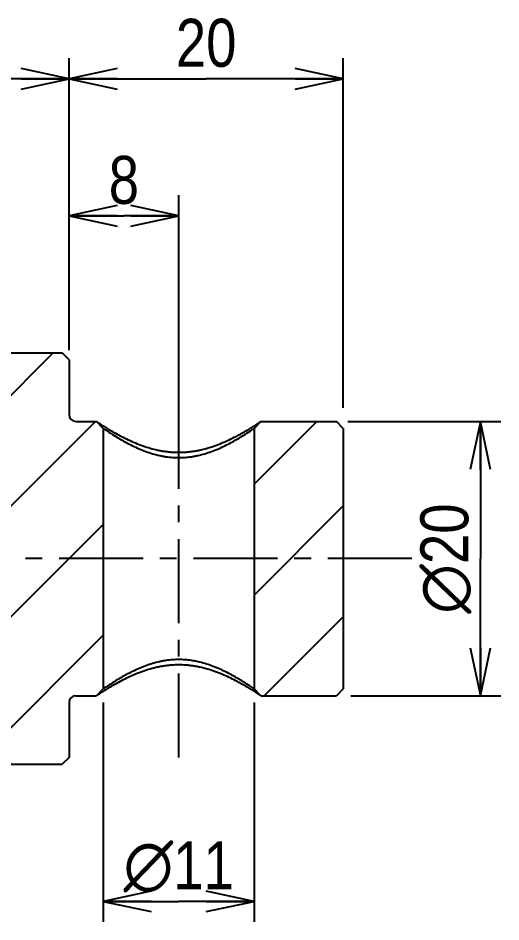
# Model space of a CAD drawing. Header units: millimetres. Extents: x 0 to 297, y 0 to 210.
# Drawn here: x 103.1 to 138.3, y 109.6 to 175.5 of the extents above; entities that cross this region are included whole.
import ezdxf

# ---------------------------------------------------------------- set-up
doc = ezdxf.new("R2010")
doc.units = ezdxf.units.MM
doc.header["$LTSCALE"] = 16.335
doc.linetypes.add('CENTER', pattern=[0.6, 0.375, -0.075, 0.075, -0.075])
doc.layers.get('0').update_dxf_attribs({"linetype": 'CONTINUOUS'})
doc.layers.add('02___PRT_ALL_AXES', color=7, linetype='CONTINUOUS')
doc.styles.get("Standard").update_dxf_attribs({"font": 'txt', "width": 0.85})
doc.styles.add('TEXTSTYLE_3', font='gdt')
doc.dimstyles.new('DIMSTYLE_2', dxfattribs={"dimtxt": 3.5, "dimasz": 3.5, "dimexe": 1.5, "dimexo": 1, "dimgap": 0.875, "dimtad": 1, "dimdec": 3, "dimtxsty": 'STANDARD', "dimblk": 'OPEN', "dimblk1": 'OPEN', "dimblk2": 'OPEN', "dimcen": 0.09, "dimadec": 3, "dimazin": 2, "dimtp": 0.3, "dimtm": 0.3, "dimtfac": 1, "dimtdec": 3, "dimtofl": 0, "dimtmove": 0, "dimatfit": 3, "dimldrblk": 'OPEN', "dimfxl": 1, "dimtolj": 1, "dimarcsym": 0})
doc.dimstyles.new('DIMSTYLE_3', dxfattribs={"dimtxt": 3.5, "dimasz": 3.5, "dimexe": 1.5, "dimexo": 1, "dimgap": 0.875, "dimtad": 1, "dimdec": 3, "dimtxsty": 'STANDARD', "dimblk": 'OPEN', "dimblk1": 'OPEN', "dimblk2": 'OPEN', "dimcen": 0.09, "dimadec": 3, "dimazin": 2, "dimtp": 0.2, "dimtm": 0.2, "dimtfac": 1, "dimtdec": 3, "dimtofl": 0, "dimtmove": 0, "dimatfit": 3, "dimldrblk": 'OPEN', "dimfxl": 1, "dimtolj": 1, "dimarcsym": 0})

# ---------------------------------------------------------------- blocks, each defined once
blk = doc.blocks.new('_OPEN')
at = {"color": 0, "linetype": 'BYBLOCK'}
for p, q in [((0, 0), (-1, 0.214)), ((-1, -0.214), (0, 0)), ((-1, 0), (0, 0))]:
    blk.add_line(p, q, dxfattribs=at)
blk = doc.blocks.new('*D1')
at = {"color": 2, "linetype": 'CONTINUOUS'}
for p, q in [((51.778, 152.105), (51.778, 172.605)), ((106.778, 152.105), (106.778, 172.605)), ((51.778, 171.105), (79.278, 171.105)), ((106.778, 171.105), (79.278, 171.105))]:
    blk.add_line(p, q, dxfattribs=at)
at = {"color": 2, "linetype": 'CONTINUOUS', "xscale": 3.5, "yscale": 3.5, "zscale": 3.5, "rotation": 180}
blk.add_blockref('_OPEN', (51.778, 171.105), dxfattribs=at)
at = {"color": 2, "linetype": 'CONTINUOUS', "xscale": 3.5, "yscale": 3.5, "zscale": 3.5}
blk.add_blockref('_OPEN', (106.778, 171.105), dxfattribs=at)
at = {"color": 2, "linetype": 'CONTINUOUS', "insert": (79.278, 175.48), "char_height": 3.5, "width": 8.49023, "attachment_point": 2, "line_spacing_factor": 0.9}
blk.add_mtext('55', dxfattribs=at)
blk = doc.blocks.new('*D2')
at = {"color": 2, "linetype": 'CONTINUOUS'}
for p, q in [((127.122, 146.105), (138.278, 146.105)), ((136.778, 146.105), (136.778, 136.105)), ((136.778, 126.105), (136.778, 136.105)), ((127.322, 126.105), (138.278, 126.105))]:
    blk.add_line(p, q, dxfattribs=at)
at = {"color": 2, "linetype": 'CONTINUOUS', "xscale": 3.5, "yscale": 3.5, "zscale": 3.5}
for p, rotation in [((136.778, 146.105), 90), ((136.778, 126.105), 270)]:
    blk.add_blockref('_OPEN', p, dxfattribs=dict(at, rotation=rotation))
at = {"color": 2, "linetype": 'CONTINUOUS', "insert": (132.403, 136.105), "char_height": 3.5, "width": 15.49023, "attachment_point": 2, "rotation": 90, "line_spacing_factor": 0.9, "style": 'TEXTSTYLE_3'}
blk.add_mtext('{\\fgdt;n}\\ftxt;{\\W0.85;20}', dxfattribs=at)
blk = doc.blocks.new('*D3')
at = {"color": 2, "linetype": 'CONTINUOUS'}
for p, q in [((106.778, 151.315), (106.778, 172.605)), ((126.778, 147.105), (126.778, 172.605)), ((106.778, 171.105), (116.778, 171.105)), ((126.778, 171.105), (116.778, 171.105))]:
    blk.add_line(p, q, dxfattribs=at)
at = {"color": 2, "linetype": 'CONTINUOUS', "xscale": 3.5, "yscale": 3.5, "zscale": 3.5, "rotation": 180}
blk.add_blockref('_OPEN', (106.778, 171.105), dxfattribs=at)
at = {"color": 2, "linetype": 'CONTINUOUS', "xscale": 3.5, "yscale": 3.5, "zscale": 3.5}
blk.add_blockref('_OPEN', (126.778, 171.105), dxfattribs=at)
at = {"color": 2, "linetype": 'CONTINUOUS', "insert": (116.778, 175.48), "char_height": 3.5, "width": 8.49023, "attachment_point": 2, "line_spacing_factor": 0.9}
blk.add_mtext('20', dxfattribs=at)
blk = doc.blocks.new('*D6')
at = {"color": 2, "linetype": 'CONTINUOUS'}
for p, q in [((109.278, 125.605), (109.278, 109.605)), ((120.278, 125.605), (120.278, 109.605)), ((109.278, 111.105), (114.778, 111.105)), ((120.278, 111.105), (114.778, 111.105))]:
    blk.add_line(p, q, dxfattribs=at)
at = {"color": 2, "linetype": 'CONTINUOUS', "xscale": 3.5, "yscale": 3.5, "zscale": 3.5, "rotation": 180}
blk.add_blockref('_OPEN', (109.278, 111.105), dxfattribs=at)
at = {"color": 2, "linetype": 'CONTINUOUS', "xscale": 3.5, "yscale": 3.5, "zscale": 3.5}
blk.add_blockref('_OPEN', (120.278, 111.105), dxfattribs=at)
at = {"color": 2, "linetype": 'CONTINUOUS', "insert": (114.778, 115.48), "char_height": 3.5, "width": 15.49023, "attachment_point": 2, "line_spacing_factor": 0.9, "style": 'TEXTSTYLE_3'}
blk.add_mtext('{\\fgdt;n}\\ftxt;{\\W0.85;11}', dxfattribs=at)
blk = doc.blocks.new('*D7')
at = {"color": 2, "linetype": 'CONTINUOUS'}
for p, q in [((106.778, 151.615), (106.778, 162.605)), ((114.778, 147.105), (114.778, 162.605)), ((106.778, 161.105), (110.778, 161.105)), ((114.778, 161.105), (110.778, 161.105))]:
    blk.add_line(p, q, dxfattribs=at)
at = {"color": 2, "linetype": 'CONTINUOUS', "xscale": 3.5, "yscale": 3.5, "zscale": 3.5, "rotation": 180}
blk.add_blockref('_OPEN', (106.778, 161.105), dxfattribs=at)
at = {"color": 2, "linetype": 'CONTINUOUS', "xscale": 3.5, "yscale": 3.5, "zscale": 3.5}
blk.add_blockref('_OPEN', (114.778, 161.105), dxfattribs=at)
at = {"color": 2, "linetype": 'CONTINUOUS', "insert": (110.778, 165.48), "char_height": 3.5, "width": 4.24512, "attachment_point": 2, "line_spacing_factor": 0.9}
blk.add_mtext('8', dxfattribs=at)

msp = doc.modelspace()

# ---------------------------------------------------------------- hatches: boundary and pattern name
at = {"linetype": 'CONTINUOUS'}
h = msp.add_hatch(dxfattribs=at)
h.set_pattern_fill('ANSI31', color=2, style=0, pattern_type=2)
h.set_pattern_definition([(45, (106.778, 136.105), (-4.0395, 4.0395), [])])
edge = h.paths.add_edge_path()
edge.add_line((51.7781, 150.6052), (51.7781, 145.6052))
edge.add_line((51.7781, 150.6052), (52.2781, 151.1052))
edge.add_line((52.2781, 151.1052), (55.7781, 151.1052))
edge.add_line((55.7781, 151.1052), (56.2781, 150.6052))
edge.add_line((56.2781, 145.1052), (56.2781, 150.6052))
edge.add_line((56.2781, 145.1052), (52.2781, 145.1052))
edge.add_line((52.2781, 145.1052), (51.7781, 145.6052))
edge = h.paths.add_edge_path()
edge.add_line((51.7781, 126.6052), (51.7781, 121.6052))
edge.add_line((52.2781, 127.1052), (51.7781, 126.6052))
edge.add_line((96.7781, 127.1052), (52.2781, 127.1052))
edge.add_line((102.1858, 136.1052), (96.7781, 127.1052))
edge.add_line((102.1858, 136.1052), (96.7781, 145.1052))
edge.add_line((96.7781, 145.1052), (84.2781, 145.1052))
edge.add_line((84.2781, 145.1052), (84.2781, 150.6052))
edge.add_line((84.2781, 150.6052), (84.7781, 151.1052))
edge.add_line((84.7781, 151.1052), (106.2781, 151.1052))
edge.add_line((106.7781, 150.6052), (106.2781, 151.1052))
edge.add_line((106.7781, 150.6052), (106.7781, 146.6052))
edge.add_arc((107.2781, 146.6052), 0.5, 540, 630, ccw=False)
edge.add_line((107.2781, 146.1052), (108.7781, 146.1052))
edge.add_line((108.7781, 146.1052), (109.2781, 145.6052))
edge.add_line((109.2781, 145.6052), (109.2781, 126.6052))
edge.add_line((109.2781, 126.6052), (108.7781, 126.1052))
edge.add_line((107.2781, 126.1052), (108.7781, 126.1052))
edge.add_arc((107.2781, 125.6052), 0.5, 90, 180)
edge.add_line((106.7781, 125.6052), (106.7781, 121.6052))
edge.add_line((106.7781, 121.6052), (106.2781, 121.1052))
edge.add_line((52.2781, 121.1052), (106.2781, 121.1052))
edge.add_line((51.7781, 121.6052), (52.2781, 121.1052))
edge = h.paths.add_edge_path()
edge.add_line((126.7781, 145.6052), (126.7781, 126.6052))
edge.add_line((126.7781, 126.6052), (126.2781, 126.1052))
edge.add_line((120.7781, 126.1052), (126.2781, 126.1052))
edge.add_line((120.7781, 126.1052), (120.2781, 126.6052))
edge.add_line((120.2781, 145.6052), (120.2781, 126.6052))
edge.add_line((120.2781, 145.6052), (120.7781, 146.1052))
edge.add_line((120.7781, 146.1052), (126.2781, 146.1052))
edge.add_line((126.7781, 145.6052), (126.2781, 146.1052))
edge = h.paths.add_edge_path()
edge.add_line((61.7781, 151.1052), (67.2781, 151.1052))
edge.add_line((67.2781, 151.1052), (67.7781, 150.6052))
edge.add_line((67.7781, 145.1052), (67.7781, 150.6052))
edge.add_line((67.7781, 145.1052), (61.2781, 145.1052))
edge.add_line((61.2781, 145.1052), (61.2781, 150.6052))
edge.add_line((61.2781, 150.6052), (61.7781, 151.1052))
edge = h.paths.add_edge_path()
edge.add_line((73.2781, 151.1052), (78.7781, 151.1052))
edge.add_line((78.7781, 151.1052), (79.2781, 150.6052))
edge.add_line((79.2781, 145.1052), (79.2781, 150.6052))
edge.add_line((79.2781, 145.1052), (72.7781, 145.1052))
edge.add_line((72.7781, 145.1052), (72.7781, 150.6052))
edge.add_line((72.7781, 150.6052), (73.2781, 151.1052))

# ---------------------------------------------------------------- linework, layer by layer
at = {"color": 7, "linetype": 'CONTINUOUS'}
for p, q in [((84.7781, 151.1052), (106.2781, 151.1052)), ((106.7781, 150.6052), (106.2781, 151.1052)), ((106.7781, 150.6052), (106.7781, 146.6052)), ((107.2781, 146.1052), (108.7781, 146.1052)), ((108.7781, 146.1052), (109.2781, 145.6052)), ((120.2781, 145.6052), (120.7781, 146.1052)), ((120.7781, 146.1052), (126.2781, 146.1052)), ((126.7781, 145.6052), (126.2781, 146.1052)), ((109.2781, 145.6052), (109.2781, 126.6052)), ((120.2781, 145.6052), (120.2781, 126.6052)), ((126.7781, 145.6052), (126.7781, 126.6052)), ((109.2781, 126.6052), (108.7781, 126.1052)), ((120.7781, 126.1052), (120.2781, 126.6052)), ((126.7781, 126.6052), (126.2781, 126.1052)), ((107.2781, 126.1052), (108.7781, 126.1052)), ((120.7781, 126.1052), (126.2781, 126.1052)), ((106.7781, 125.6052), (106.7781, 121.6052)), ((106.7781, 121.6052), (106.2781, 121.1052)), ((52.2781, 121.1052), (106.2781, 121.1052))]:
    msp.add_line(p, q, dxfattribs=at)
for centre, start, end in [((107.2781, 146.6052), 180, 270), ((107.2781, 125.6052), 90, 180)]:
    msp.add_arc(centre, 0.5, start, end, dxfattribs=at)
for points, knots in [([(108.7781, 146.1052), (108.8134, 146.0817), (108.9579, 145.9862), (109.2915, 145.7705), (109.7187, 145.5081), (110.1844, 145.2402), (110.6206, 145.0048), (111.1049, 144.7646), (111.6229, 144.5345), (112.1585, 144.3282), (112.6974, 144.1556), (113.1453, 144.0428), (113.4983, 143.9729), (113.758, 143.9308), (114.0153, 143.8982), (114.2706, 143.8752), (114.5247, 143.8614), (114.7781, 143.8568), (115.0315, 143.8614), (115.2855, 143.8752), (115.5409, 143.8983), (115.7982, 143.9308), (116.0579, 143.9729), (116.4108, 144.0428), (116.8588, 144.1556), (117.3977, 144.3282), (117.9333, 144.5345), (118.4513, 144.7646), (118.9355, 145.0048), (119.3718, 145.2402), (119.8375, 145.5081), (120.2647, 145.7705), (120.5983, 145.9862), (120.7427, 146.0817), (120.7781, 146.1052)], [0, 0, 0, 0, 0.0097954, 0.0399657, 0.0916487, 0.1254495, 0.1639314, 0.2060083, 0.2501355, 0.2946746, 0.3383738, 0.3806205, 0.4011738, 0.4213845, 0.4413051, 0.4609994, 0.4805392, 0.5000006, 0.519462, 0.5390018, 0.5586961, 0.5786167, 0.5988275, 0.6193808, 0.6616275, 0.7053268, 0.7498659, 0.793993, 0.8360698, 0.8745516, 0.9083522, 0.960035, 0.9902049, 1, 1, 1, 1]), ([(109.2781, 145.6052), (109.3105, 145.5829), (109.4429, 145.4921), (109.7485, 145.2873), (110.1401, 145.0381), (110.5671, 144.7835), (110.9669, 144.5599), (111.4107, 144.3318), (111.8855, 144.1132), (112.3765, 143.9172), (112.8705, 143.7532), (113.2812, 143.646), (113.6049, 143.5796), (113.8429, 143.5395), (114.0788, 143.5086), (114.3129, 143.4867), (114.5458, 143.4736), (114.7781, 143.4692), (115.0104, 143.4736), (115.2433, 143.4867), (115.4774, 143.5086), (115.7132, 143.5395), (115.9513, 143.5796), (116.2749, 143.646), (116.6857, 143.7532), (117.1797, 143.9172), (117.6707, 144.1132), (118.1455, 144.3318), (118.5893, 144.5599), (118.9891, 144.7835), (119.4161, 145.0381), (119.8076, 145.2873), (120.1133, 145.4921), (120.2457, 145.5829), (120.2781, 145.6052)], [0, 0, 0, 0, 0.0098523, 0.0401874, 0.0921123, 0.1260406, 0.1646351, 0.2067915, 0.2509493, 0.295461, 0.3390758, 0.3811893, 0.4016615, 0.4217836, 0.4416096, 0.4612049, 0.4806426, 0.5000006, 0.5193586, 0.5387964, 0.5583916, 0.5782176, 0.5983398, 0.618812, 0.6609255, 0.7045404, 0.7490521, 0.7932098, 0.8353662, 0.8739605, 0.9078887, 0.9598132, 0.990148, 1, 1, 1, 1]), ([(120.2781, 126.6052), (120.2457, 126.6275), (120.1133, 126.7183), (119.8076, 126.9231), (119.4161, 127.1723), (118.9891, 127.4269), (118.5893, 127.6505), (118.1455, 127.8786), (117.6706, 128.0972), (117.1797, 128.2932), (116.6857, 128.4572), (116.2749, 128.5644), (115.9513, 128.6308), (115.7132, 128.6709), (115.4774, 128.7018), (115.2433, 128.7237), (115.0104, 128.7368), (114.7781, 128.7412), (114.5458, 128.7368), (114.3129, 128.7237), (114.0788, 128.7018), (113.8429, 128.6709), (113.6049, 128.6308), (113.2812, 128.5644), (112.8705, 128.4572), (112.3765, 128.2932), (111.8855, 128.0972), (111.4107, 127.8786), (110.9669, 127.6505), (110.567, 127.4269), (110.1401, 127.1723), (109.7485, 126.9231), (109.4429, 126.7183), (109.3105, 126.6275), (109.2781, 126.6052)], [0, 0, 0, 0, 0.0098523, 0.0401874, 0.0921123, 0.1260406, 0.1646351, 0.2067915, 0.2509493, 0.295461, 0.3390758, 0.3811893, 0.4016615, 0.4217836, 0.4416096, 0.4612049, 0.4806426, 0.5000006, 0.5193586, 0.5387963, 0.5583916, 0.5782176, 0.5983398, 0.618812, 0.6609255, 0.7045404, 0.7490521, 0.7932098, 0.8353662, 0.8739605, 0.9078887, 0.9598132, 0.990148, 1, 1, 1, 1]), ([(120.7781, 126.1052), (120.7427, 126.1287), (120.5983, 126.2242), (120.2647, 126.4399), (119.8375, 126.7023), (119.3718, 126.9702), (118.9355, 127.2056), (118.4513, 127.4458), (117.9333, 127.6759), (117.3977, 127.8822), (116.8588, 128.0548), (116.4108, 128.1676), (116.0579, 128.2375), (115.7982, 128.2796), (115.5409, 128.3122), (115.2855, 128.3352), (115.0315, 128.349), (114.7781, 128.3536), (114.5247, 128.349), (114.2706, 128.3352), (114.0152, 128.3122), (113.758, 128.2796), (113.4983, 128.2375), (113.1453, 128.1676), (112.6974, 128.0548), (112.1585, 127.8822), (111.6229, 127.6759), (111.1049, 127.4458), (110.6206, 127.2056), (110.1844, 126.9702), (109.7187, 126.7023), (109.2915, 126.4399), (108.9579, 126.2242), (108.8134, 126.1287), (108.7781, 126.1052)], [0, 0, 0, 0, 0.0097954, 0.0399657, 0.0916487, 0.1254495, 0.1639314, 0.2060083, 0.2501355, 0.2946746, 0.3383738, 0.3806205, 0.4011738, 0.4213845, 0.4413051, 0.4609994, 0.4805392, 0.5000006, 0.519462, 0.5390018, 0.5586961, 0.5786167, 0.5988275, 0.6193808, 0.6616275, 0.7053268, 0.7498659, 0.793993, 0.8360698, 0.8745516, 0.9083522, 0.960035, 0.9902049, 1, 1, 1, 1])]:
    msp.add_open_spline(points, degree=3, knots=knots, dxfattribs=at)
at = {"layer": '02___PRT_ALL_AXES', "color": 7, "linetype": 'CENTER'}
for p, q in [((114.7781, 121.6052), (114.7781, 150.6052)), ((131.7781, 136.1052), (46.7781, 136.1052))]:
    msp.add_line(p, q, dxfattribs=at)

# ---------------------------------------------------------------- dimensions: what is measured, and where the dimension line sits
at = {"color": 2, "linetype": 'CONTINUOUS'}
for base, p1, p2, dimstyle, picture, middle in [((106.7781, 171.1052), (51.7781, 151.1052), (106.7781, 151.1052), 'DIMSTYLE_2', '*D1', (79.247, 171.1052)), ((126.7781, 171.1052), (106.7781, 150.3148), (126.7781, 146.1052), 'DIMSTYLE_3', '*D3', (116.7812, 171.1052)), ((114.7781, 161.1052), (106.7781, 150.6154), (114.7781, 146.1052), 'DIMSTYLE_3', '*D7', (110.7644, 161.1052))]:
    dim = msp.add_linear_dim(base=base, p1=p1, p2=p2, dimstyle=dimstyle, dxfattribs=at)
    dim.commit()
    dim.dimension.update_dxf_attribs({"geometry": picture, "text_midpoint": middle, "dimtype": 160})
for base, p1, p2, angle, picture, middle in [((136.7781, 146.1052), (126.3225, 126.1052), (126.122, 146.1052), 90, '*D2', (136.7781, 136.1052)), ((109.2781, 111.1052), (120.2781, 126.6052), (109.2781, 126.6052), 180, '*D6', (114.7781, 111.1052))]:
    dim = msp.add_linear_dim(base=base, p1=p1, p2=p2, angle=angle, text='%%c<>', dimstyle='DIMSTYLE_3', dxfattribs=at)
    dim.commit()
    dim.dimension.update_dxf_attribs({"geometry": picture, "text_midpoint": middle, "dimtype": 160})

doc.saveas('drawing.dxf')
